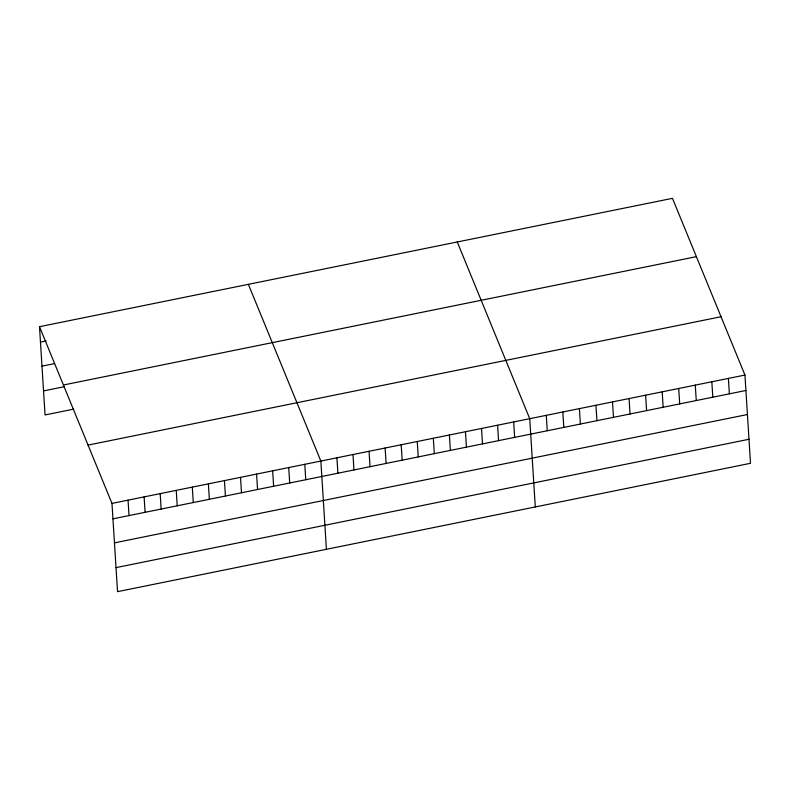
<?xml version="1.0" encoding="UTF-8"?>
<svg xmlns="http://www.w3.org/2000/svg" width="790" height="790" viewBox="0 0 790 790"><rect width="100%" height="100%" fill="white"/><g stroke="black" fill="none" stroke-linecap="round" stroke-linejoin="round"><path stroke-width="1.19" d="M39.5 326.695L672.468 198.339L744.95 375.053L750.5 463.305L117.532 591.661L111.973 503.408L39.5 326.695L45.05 414.947L73.747 409.121M40.468 342.11L46.205 340.944M41.979 366.145L54.609 363.588M63.417 385.007L696.385 256.651M43.539 390.912L64.197 386.725M88.055 445.096L721.033 316.741M111.973 503.408L744.95 375.053M112.95 518.832L745.918 390.477M114.461 542.868L747.429 414.513M116.021 567.625L748.989 439.27M457.262 241.977L529.735 418.7L535.294 506.953M248.376 284.331L320.859 461.054L326.408 549.307M728.39 378.41L729.368 393.835M711.839 381.768L712.807 397.192M695.279 385.125L696.257 400.55M678.729 388.483L679.696 403.907M662.178 391.84L663.146 407.265M645.618 395.197L646.585 410.622M629.067 398.555L630.035 413.98M612.507 401.913L613.484 417.337M595.956 405.27L596.924 420.685M579.406 408.628L580.374 424.042M562.845 411.985L563.813 427.4M546.295 415.343L547.263 430.757M513.668 421.959L514.636 437.374M497.601 425.218L498.569 440.632M481.535 428.476L482.502 443.891M465.468 431.735L466.436 447.15M449.401 434.994L450.369 450.409M433.335 438.243L434.303 453.667M417.268 441.501L418.236 456.926M401.192 444.76L402.169 460.185M385.125 448.019L386.103 463.444M369.058 451.278L370.026 466.702M352.992 454.536L353.959 469.961M336.925 457.795L337.893 473.22M304.792 464.313L305.76 479.737M288.725 467.571L289.693 482.996M272.659 470.83L273.626 486.245M256.582 474.089L257.56 489.504M240.516 477.348L241.493 492.763M224.449 480.606L225.417 496.021M208.382 483.865L209.35 499.28M192.316 487.124L193.283 502.539M176.249 490.383L177.217 505.798M160.182 493.641L161.15 509.056M144.116 496.9L145.083 512.315M128.049 500.159L129.017 515.574"/></g></svg>
